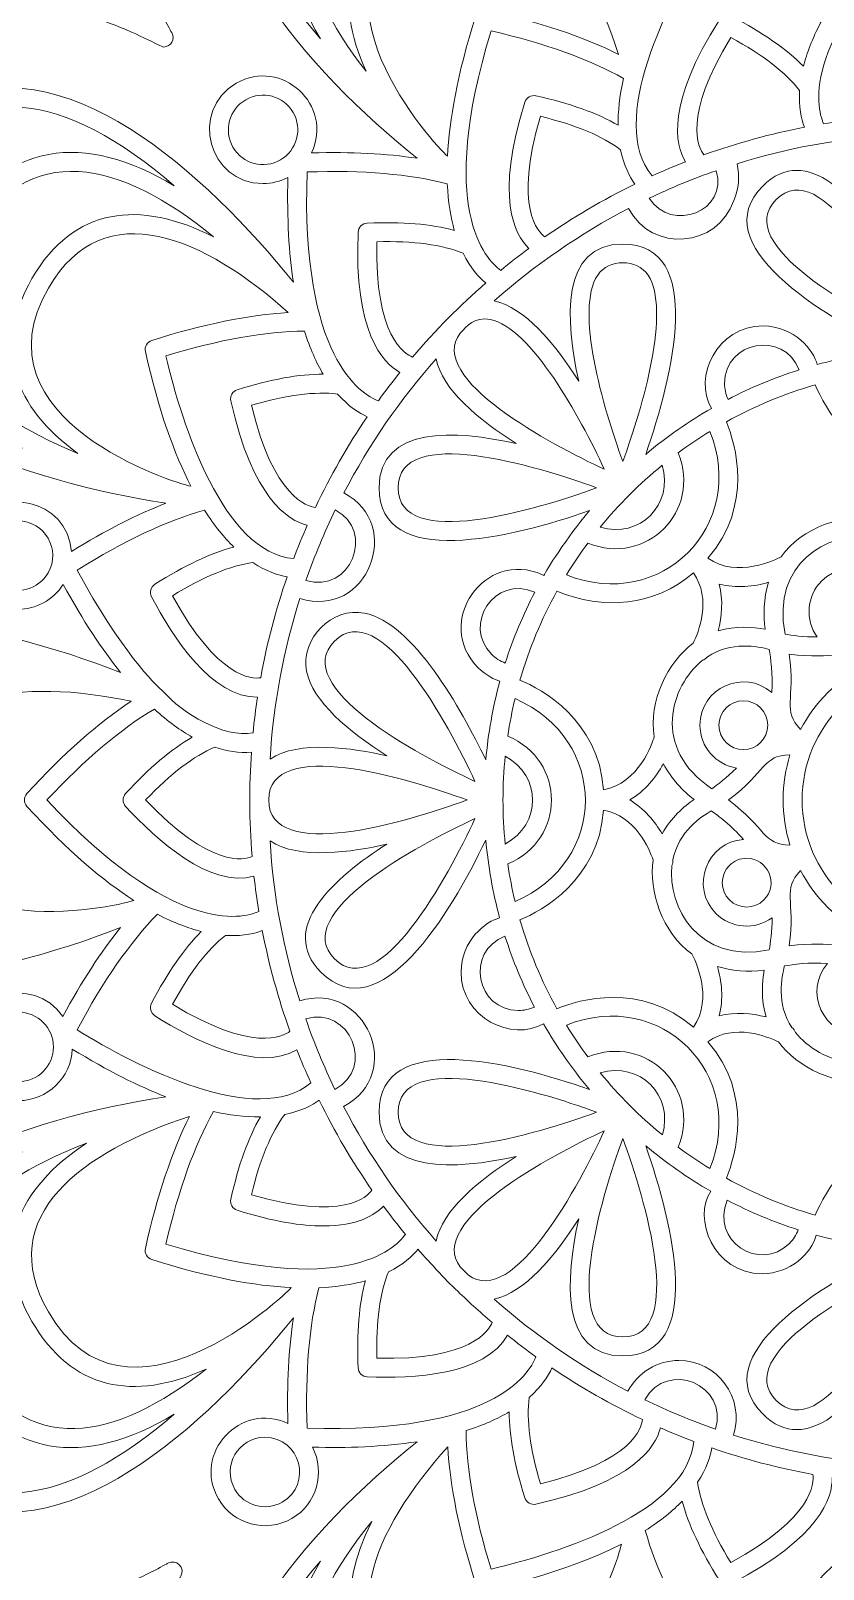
# Model space of a CAD drawing. Header units: inches. Extents: x -25 to 3711, y -26 to 945.
# Drawn here: x 298.4 to 465.3, y 270 to 594 of the extents above; entities that cross this region are included whole.
import ezdxf

# ---------------------------------------------------------------- set-up
doc = ezdxf.new("R2010")
doc.units = ezdxf.units.IN
doc.header["$MEASUREMENT"] = 0
doc.layers.add('_U+0421_U+043B_U+043E_U+0439 1', color=7, linetype='Continuous')

# ---------------------------------------------------------------- blocks, each defined once
blk = doc.blocks.new('block 2')
at = {"layer": '_U+0421_U+043B_U+043E_U+0439 1', "lineweight": 0}
for points, knots in [([(750.52, 771.98), (750.4, 772.1), (750.34, 772.18), (750.07, 772.33), (525.97, 944.79), (201.88, 855.08), (93.56, 598.99), (-24.91, 318.93), (179.57, 3), (488.84, 3), (892.5, 3), (1078.2, 519.12), (750.52, 771.98)], [0, 0, 0, 0, 1, 1, 1, 2, 2, 2, 3, 3, 3, 4, 4, 4, 4]), ([(358.47, 651.45), (361.68, 653.21), (377.04, 664.16), (391.99, 656.41), (402.71, 650.86), (409.93, 637.75), (414.73, 624.25), (404, 643.35), (388.62, 650.37), (369.23, 639.17), (351.36, 628.85), (347.24, 612.84), (359.41, 592.31), (340.8, 614.14), (334.6, 635.93), (358.47, 651.45)], [0, 0, 0, 0, 1, 1, 1, 2, 2, 2, 3, 3, 3, 4, 4, 4, 5, 5, 5, 5]), ([(369.01, 585.47), (353.85, 604.8), (349.95, 623.42), (371.23, 635.71), (393.28, 648.43), (407.57, 634.28), (416.55, 610.71), (406.99, 625.29), (394.18, 630.95), (379.03, 622.2), (364.47, 613.79), (362.18, 600.59), (369.01, 585.47)], [0, 0, 0, 0, 1, 1, 1, 2, 2, 2, 3, 3, 3, 4, 4, 4, 4]), ([(326.37, 590.59), (327.91, 590.59), (328.88, 592.28), (328.08, 593.61), (327.95, 593.83), (315.58, 614.78), (322.49, 625.55), (329.39, 631.49), (335.95, 636.53), (342.75, 641.28), (328.36, 616.32), (357.33, 585.22), (379.78, 567.15), (373.28, 568.14), (365.84, 568.52), (357.52, 568.3), (362.26, 578.32), (351.22, 588.46), (341.66, 582.94), (331.67, 577.17), (335.8, 561.83), (347.33, 561.83), (349.1, 561.83), (350.88, 562.27), (352.54, 563.14), (352.31, 554.37), (352.78, 547.09), (353.7, 541.06), (335.63, 563.52), (304.52, 592.48), (279.56, 578.1), (283.94, 584.35), (288.6, 590.41), (293.51, 596.24), (304.59, 603.36), (325.28, 590.59), (326.37, 590.59)], [0, 0, 0, 0, 1, 1, 1, 2, 2, 2, 3, 3, 3, 4, 4, 4, 5, 5, 5, 6, 6, 6, 7, 7, 7, 8, 8, 8, 9, 9, 9, 10, 10, 10, 11, 11, 11, 12, 12, 12, 12]), ([(381.03, 618.74), (401.29, 630.44), (414.91, 611.32), (422.19, 589.03), (414.8, 592.74), (405.47, 595.85), (394.39, 598.31), (393.38, 598.53), (392.36, 597.94), (392.05, 596.95), (388.22, 584.84), (386.53, 575.22), (386.15, 567.58), (383.57, 569.84), (353.26, 602.7), (381.03, 618.74)], [0, 0, 0, 0, 1, 1, 1, 2, 2, 2, 3, 3, 3, 4, 4, 4, 5, 5, 5, 5]), ([(472.83, 575.44), (470.32, 575.16), (467.83, 574.82), (465.36, 574.41), (463.74, 578.1), (460.41, 592.48), (488.84, 619.05), (497.42, 611.04), (503.84, 603.44), (507.98, 596.43), (505.35, 593.56), (503.45, 590.89), (502.08, 588.44), (499.58, 592.81), (495.61, 597.52), (490.19, 602.48), (489.43, 603.18), (488.26, 603.18), (487.49, 602.48), (472.03, 588.32), (471.67, 579.46), (472.83, 575.44)], [0, 0, 0, 0, 1, 1, 1, 2, 2, 2, 3, 3, 3, 4, 4, 4, 5, 5, 5, 6, 6, 6, 7, 7, 7, 7]), ([(440.43, 612.68), (450.78, 607.16), (458.96, 601.48), (464.77, 595.78), (462.97, 592.33), (461.83, 589.25), (461.14, 586.54), (457.6, 590.12), (452.53, 593.63), (446.02, 597.02), (445.1, 597.5), (443.97, 597.19), (443.41, 596.32), (432.15, 578.64), (434.09, 570), (436.25, 566.41), (433.9, 565.49), (431.57, 564.5), (429.28, 563.46), (419.72, 574.77), (432.59, 600.11), (440.43, 612.68)], [0, 0, 0, 0, 1, 1, 1, 2, 2, 2, 3, 3, 3, 4, 4, 4, 5, 5, 5, 6, 6, 6, 7, 7, 7, 7]), ([(422.09, 574.1), (417.74, 576.64), (411.94, 578.73), (404.77, 580.31), (403.76, 580.54), (402.74, 579.95), (402.43, 578.96), (396.1, 558.88), (400.28, 551.05), (403.3, 548.18), (401.28, 546.68), (399.29, 545.14), (397.36, 543.55), (394.18, 545.84), (383.9, 556.52), (395.32, 593.99), (406.75, 591.34), (416.11, 587.97), (423.21, 583.97), (422.36, 580.17), (422.05, 576.9), (422.09, 574.1)], [0, 0, 0, 0, 1, 1, 1, 2, 2, 2, 3, 3, 3, 4, 4, 4, 5, 5, 5, 6, 6, 6, 7, 7, 7, 7]), ([(440.14, 567.87), (439, 569.34), (435.56, 575.82), (445.81, 592.6), (452.57, 588.92), (457.43, 585.16), (460.32, 581.42), (460.11, 577.99), (460.68, 575.42), (461.32, 573.69), (454.37, 572.34), (447.24, 570.42), (440.14, 567.87)], [0, 0, 0, 0, 1, 1, 1, 2, 2, 2, 3, 3, 3, 4, 4, 4, 4]), ([(328.62, 561.38), (309.62, 572.68), (292.82, 570.93), (281.67, 551.61), (270.67, 532.55), (277.1, 517.06), (296.62, 506.1), (266.8, 516.69), (252.4, 533.48), (268.56, 560.97), (284.63, 586.11), (305.83, 580.83), (328.62, 561.38)], [0, 0, 0, 0, 1, 1, 1, 2, 2, 2, 3, 3, 3, 4, 4, 4, 4]), ([(350.97, 566.81), (347.48, 564.79), (343, 565.99), (340.98, 569.48), (338.96, 572.98), (340.16, 577.46), (343.65, 579.47), (347.15, 581.49), (351.63, 580.29), (353.64, 576.8), (355.66, 573.31), (354.46, 568.83), (350.97, 566.81)], [0, 0, 0, 0, 1, 1, 1, 2, 2, 2, 3, 3, 3, 4, 4, 4, 4]), ([(406.67, 550.59), (405.31, 551.54), (400.01, 556.67), (405.71, 575.99), (413.19, 574.18), (418.86, 571.81), (422.62, 568.94), (423.3, 565.57), (424.53, 563.23), (425.6, 561.72), (418.85, 558.41), (412.53, 554.66), (406.67, 550.59)], [0, 0, 0, 0, 1, 1, 1, 2, 2, 2, 3, 3, 3, 4, 4, 4, 4]), ([(298.64, 541.81), (290.24, 527.26), (294.85, 514.68), (308.33, 504.99), (285.53, 514.15), (272.85, 528.33), (285.13, 549.61), (297.85, 571.63), (317.3, 566.57), (336.89, 550.61), (321.39, 558.43), (307.43, 557.04), (298.64, 541.81)], [0, 0, 0, 0, 1, 1, 1, 2, 2, 2, 3, 3, 3, 4, 4, 4, 4]), ([(446.44, 558.28), (447.49, 560.69), (447.75, 563.41), (447.13, 566), (457.69, 569.3), (468.78, 571.36), (480.24, 572.06), (476.15, 565.97), (477.93, 554.62), (479.54, 547.45), (472.54, 558.51), (461.82, 570.57), (452.54, 561.3), (440.27, 549.03), (464.69, 534.18), (480.39, 526.62), (474.81, 526.12), (469.39, 525.16), (464, 523.7), (463.42, 526.56), (459.18, 531.84), (452.6, 531.84), (442.92, 531.84), (437.82, 521.09), (441.74, 514.48), (437.02, 511.77), (432.33, 508.53), (427.89, 504.8), (433.65, 521.26), (440.45, 549.09), (423.08, 549.09), (409.96, 549.09), (410.91, 532.98), (413.78, 520.21), (408.66, 528.3), (402.34, 535.81), (395.97, 537.1), (404.55, 544.69), (414.05, 551.25), (424.3, 556.58), (429.21, 547.2), (443.03, 548.26), (446.44, 558.28)], [0, 0, 0, 0, 1, 1, 1, 2, 2, 2, 3, 3, 3, 4, 4, 4, 5, 5, 5, 6, 6, 6, 7, 7, 7, 8, 8, 8, 9, 9, 9, 10, 10, 10, 11, 11, 11, 12, 12, 12, 13, 13, 13, 14, 14, 14, 14]), ([(484.94, 528.9), (472.76, 534.55), (445.89, 548.98), (455.37, 558.47), (464.86, 567.96), (479.31, 541.05), (484.94, 528.9)], [0, 0, 0, 0, 1, 1, 1, 2, 2, 2, 2]), ([(386.11, 561.78), (386.28, 557.9), (386.82, 554.67), (387.59, 551.97), (382.73, 553.3), (376.59, 553.82), (369.25, 553.5), (368.22, 553.45), (367.39, 552.62), (367.34, 551.59), (366.42, 530.54), (372.5, 524.06), (376.15, 522.07), (374.58, 520.11), (373.06, 518.11), (371.59, 516.07), (367.92, 517.48), (355.26, 525.17), (356.58, 564.27), (368.32, 564.67), (378.22, 563.82), (386.11, 561.78)], [0, 0, 0, 0, 1, 1, 1, 2, 2, 2, 3, 3, 3, 4, 4, 4, 5, 5, 5, 6, 6, 6, 7, 7, 7, 7]), ([(428.61, 558.73), (433.19, 560.92), (437.9, 562.86), (442.74, 564.54), (445.3, 556.03), (433.45, 551.37), (428.61, 558.73)], [0, 0, 0, 0, 1, 1, 1, 2, 2, 2, 2]), ([(323.89, 528.8), (322.9, 528.48), (322.31, 527.47), (322.54, 526.46), (325.28, 514.05), (328.63, 504.87), (332.11, 498.07), (328.73, 498.74), (286.07, 512.05), (302.1, 539.81), (313.86, 560.16), (335.31, 550.2), (352.63, 534.65), (344.36, 534.16), (334.73, 532.22), (323.89, 528.8)], [0, 0, 0, 0, 1, 1, 1, 2, 2, 2, 3, 3, 3, 4, 4, 4, 5, 5, 5, 5]), ([(378.8, 525.29), (377.19, 525.91), (370.78, 529.63), (371.27, 549.57), (378.97, 549.76), (385.06, 548.94), (389.43, 547.14), (390.98, 544.02), (392.78, 542.07), (394.22, 540.9), (388.84, 536.22), (383.62, 530.96), (378.8, 525.29)], [0, 0, 0, 0, 1, 1, 1, 2, 2, 2, 3, 3, 3, 4, 4, 4, 4]), ([(423.08, 503.28), (418.85, 514.8), (412.92, 535.28), (417.78, 542.56), (420.07, 545.99), (426.09, 546.01), (428.39, 542.56), (433.24, 535.29), (427.31, 514.81), (423.08, 503.28)], [0, 0, 0, 0, 1, 1, 1, 2, 2, 2, 3, 3, 3, 3]), ([(267.82, 487.83), (269.92, 487.84), (270.6, 490.59), (268.81, 491.58), (268.59, 491.71), (246.89, 503.93), (248.04, 516.89), (250.74, 524.55), (253.83, 532.18), (257.68, 540.36), (257.55, 511.41), (298.34, 498.93), (326.81, 494.51), (320.69, 492.12), (314.05, 488.73), (306.97, 484.37), (306.06, 495.42), (291.42, 498.68), (285.91, 489.12), (281.56, 481.59), (287.03, 472.16), (295.68, 472.16), (299.45, 472.16), (303.1, 474.05), (305.23, 477.42), (309.42, 469.7), (313.46, 463.64), (317.28, 458.88), (290.38, 469.3), (248.77, 478.88), (234.44, 453.69), (235.14, 462.02), (236.11, 469.11), (237.33, 476.11), (242.79, 487.98), (267.56, 487.84), (267.82, 487.83)], [0, 0, 0, 0, 1, 1, 1, 2, 2, 2, 3, 3, 3, 4, 4, 4, 5, 5, 5, 6, 6, 6, 7, 7, 7, 8, 8, 8, 9, 9, 9, 10, 10, 10, 11, 11, 11, 12, 12, 12, 12]), ([(419.18, 501.66), (408.23, 506.74), (381.48, 520.86), (388.83, 530.33), (390.27, 531.8), (391.9, 533.84), (395.15, 533.19), (403.73, 531.48), (414.02, 512.8), (419.18, 501.66)], [0, 0, 0, 0, 1, 1, 1, 2, 2, 2, 3, 3, 3, 3]), ([(359.99, 521.68), (354.95, 521.7), (348.89, 520.62), (341.88, 518.41), (340.89, 518.1), (340.31, 517.08), (340.53, 516.07), (345.07, 495.58), (352.57, 490.85), (356.62, 489.85), (355.61, 487.54), (354.66, 485.2), (353.76, 482.84), (338.96, 484.1), (330.22, 511), (326.85, 525.53), (338.09, 528.95), (347.88, 530.7), (356.02, 530.77), (357.19, 527.06), (358.55, 524.08), (359.99, 521.68)], [0, 0, 0, 0, 1, 1, 1, 2, 2, 2, 3, 3, 3, 4, 4, 4, 5, 5, 5, 6, 6, 6, 7, 7, 7, 7]), ([(444.5, 519.74), (444.5, 528.66), (456.95, 531.02), (460.18, 522.58), (454.99, 520.93), (450, 518.85), (445.23, 516.38), (444.75, 517.44), (444.5, 518.57), (444.5, 519.74)], [0, 0, 0, 0, 1, 1, 1, 2, 2, 2, 3, 3, 3, 3]), ([(364.34, 496.69), (369.65, 506.88), (376.18, 516.34), (383.74, 524.88), (385.03, 518.51), (392.55, 512.18), (400.64, 507.06), (387.86, 509.93), (371.75, 510.88), (371.75, 497.76), (371.75, 480.39), (399.53, 487.18), (416.03, 492.95), (411.21, 487.2), (406.81, 480.19), (406.45, 479.27), (406.36, 479.33), (406.27, 479.39), (406.16, 479.43), (394, 484.95), (383.13, 469.35), (392.62, 459.86), (394.22, 458.27), (396.16, 457.29), (397.19, 457.01), (395.67, 451.45), (394.71, 445.94), (394.22, 440.46), (389.02, 451.25), (378.91, 469.32), (368.7, 471.35), (361.86, 472.72), (355.13, 465.98), (356.49, 459.14), (357.76, 452.76), (365.29, 446.43), (373.4, 441.3), (366.23, 442.91), (354.87, 444.7), (348.78, 440.6), (349.49, 452.33), (351.65, 463.68), (355.08, 474.46), (369.22, 470), (377.14, 489.92), (364.34, 496.69)], [0, 0, 0, 0, 1, 1, 1, 2, 2, 2, 3, 3, 3, 4, 4, 4, 5, 5, 5, 6, 6, 6, 7, 7, 7, 8, 8, 8, 9, 9, 9, 10, 10, 10, 11, 11, 11, 12, 12, 12, 13, 13, 13, 14, 14, 14, 15, 15, 15, 15]), ([(444.89, 511.66), (450.76, 514.91), (457.02, 517.53), (463.59, 519.43), (465.55, 514.76), (471.95, 502.91), (486.68, 501.84), (485.53, 495.1), (478.5, 492.16), (476.18, 491.36), (469.69, 492.35), (460.82, 489.44), (456.39, 483.22), (455.33, 482.65), (447.19, 478.55), (440.99, 482.92), (450.63, 494.07), (446.8, 506.95), (444.89, 511.66)], [0, 0, 0, 0, 1, 1, 1, 2, 2, 2, 3, 3, 3, 4, 4, 4, 5, 5, 5, 6, 6, 6, 6]), ([(358.34, 493.62), (356.61, 493.79), (349.54, 495.72), (344.85, 515.13), (352.24, 517.31), (358.33, 518.09), (363.02, 517.49), (365.31, 514.89), (367.55, 513.47), (369.24, 512.7), (365.14, 506.65), (361.5, 500.27), (358.34, 493.62)], [0, 0, 0, 0, 1, 1, 1, 2, 2, 2, 3, 3, 3, 4, 4, 4, 4]), ([(417.56, 497.76), (404.96, 493.14), (375.75, 484.34), (375.75, 497.76), (375.75, 511.18), (404.99, 502.37), (417.56, 497.76)], [0, 0, 0, 0, 1, 1, 1, 2, 2, 2, 2]), ([(434.74, 505.12), (436.89, 506.72), (439.12, 508.23), (441.42, 509.64), (449.37, 489.74), (431.12, 471.47), (411.21, 479.42), (412.61, 481.72), (414.12, 483.95), (415.72, 486.1), (428.02, 481.14), (439.71, 492.8), (434.74, 505.12)], [0, 0, 0, 0, 1, 1, 1, 2, 2, 2, 3, 3, 3, 4, 4, 4, 4]), ([(418.32, 489.45), (422.23, 494.23), (426.61, 498.61), (431.39, 502.51), (433.81, 494.17), (426.68, 486.99), (418.32, 489.45)], [0, 0, 0, 0, 1, 1, 1, 2, 2, 2, 2]), ([(324.52, 477.43), (323.65, 476.87), (323.35, 475.74), (323.82, 474.82), (328.24, 466.34), (336.56, 453.49), (346.13, 453.66), (345.76, 451.18), (345.45, 448.67), (345.2, 446.14), (338.96, 445.03), (330.36, 450.23), (326.19, 454.94), (326.14, 455), (325.96, 455.16), (325.91, 455.2), (324.91, 455.96), (317.17, 463.52), (308.16, 480.41), (318.13, 486.63), (327.13, 490.85), (334.98, 493.03), (337.07, 489.75), (339.16, 487.22), (341.16, 485.27), (336.29, 483.99), (330.72, 481.37), (324.52, 477.43)], [0, 0, 0, 0, 1, 1, 1, 2, 2, 2, 3, 3, 3, 4, 4, 4, 5, 5, 5, 6, 6, 6, 7, 7, 7, 8, 8, 8, 9, 9, 9, 9]), ([(362.53, 493.11), (371.01, 488.55), (365.76, 475.38), (356.35, 478.25), (358.13, 483.35), (360.2, 488.31), (362.53, 493.11)], [0, 0, 0, 0, 1, 1, 1, 2, 2, 2, 2]), ([(302.03, 479.81), (300.02, 476.32), (295.54, 475.12), (292.05, 477.14), (285.6, 480.86), (288.25, 490.78), (295.71, 490.78), (301.31, 490.78), (304.84, 484.68), (302.03, 479.81)], [0, 0, 0, 0, 1, 1, 1, 2, 2, 2, 3, 3, 3, 3]), ([(486.54, 479.13), (485.58, 477.73), (483.48, 474.92), (480.54, 472.35), (479.98, 480.13), (470.49, 483.68), (464.97, 478.15), (461.75, 474.93), (461.45, 469.9), (464.03, 466.33), (461.13, 466.33), (458.64, 466.68), (457.26, 466.94), (454.29, 481.94), (466.34, 488.4), (475.03, 487.43), (475.41, 487.23), (475.85, 487.16), (476.29, 487.23), (482.18, 486.01), (485.41, 481.19), (486.54, 479.13)], [0, 0, 0, 0, 1, 1, 1, 2, 2, 2, 3, 3, 3, 4, 4, 4, 5, 5, 5, 6, 6, 6, 7, 7, 7, 7]), ([(346.81, 457.74), (345.03, 457.46), (337.73, 457.6), (328.24, 475.03), (334.81, 479.05), (340.49, 481.38), (345.18, 482.01), (348.04, 480.11), (350.55, 479.32), (352.37, 479.01), (350, 472.14), (348.13, 465.03), (346.81, 457.74)], [0, 0, 0, 0, 1, 1, 1, 2, 2, 2, 3, 3, 3, 4, 4, 4, 4]), ([(437.91, 465.02), (432.62, 461.13), (428.42, 452.81), (429.68, 445.27), (429.33, 444.12), (426.48, 435.46), (419.01, 434.17), (417.93, 448.89), (406.08, 455.29), (401.41, 457.25), (403.31, 463.82), (405.93, 470.09), (409.19, 475.96), (418.94, 471.98), (429.66, 472.7), (437.93, 479.85), (441.88, 474.27), (438.99, 467.23), (437.91, 465.02)], [0, 0, 0, 0, 1, 1, 1, 2, 2, 2, 3, 3, 3, 4, 4, 4, 5, 5, 5, 6, 6, 6, 6]), ([(398.32, 460.84), (397.24, 461.25), (396.27, 461.87), (395.45, 462.69), (389.25, 468.89), (396.01, 479.4), (404.55, 475.78), (402.07, 471.02), (399.98, 466.03), (398.32, 460.84)], [0, 0, 0, 0, 1, 1, 1, 2, 2, 2, 3, 3, 3, 3]), ([(443.37, 477.47), (446.97, 476.53), (450.7, 476.95), (453.77, 477.85), (452.72, 474.4), (452.64, 470.88), (453.02, 467.97), (450.51, 468.44), (446.88, 468.7), (443.14, 467.6), (443.93, 470.57), (444.26, 474.07), (443.37, 477.47)], [0, 0, 0, 0, 1, 1, 1, 2, 2, 2, 3, 3, 3, 4, 4, 4, 4]), ([(362.37, 465.47), (371.86, 474.96), (386.31, 448.05), (391.94, 435.9), (379.76, 441.55), (352.89, 455.98), (362.37, 465.47)], [0, 0, 0, 0, 1, 1, 1, 2, 2, 2, 2]), ([(453.89, 463.7), (454.2, 462.03), (454.7, 458.54), (454.44, 454.66), (448.54, 459.76), (439.33, 455.56), (439.33, 447.75), (439.33, 443.2), (442.67, 439.43), (447.02, 438.73), (444.98, 436.67), (442.96, 435.17), (441.81, 434.37), (429.07, 442.9), (433.08, 456), (439.88, 461.43), (440.28, 461.56), (440.64, 461.81), (440.9, 462.17), (445.93, 465.48), (451.63, 464.35), (453.89, 463.7)], [0, 0, 0, 0, 1, 1, 1, 2, 2, 2, 3, 3, 3, 4, 4, 4, 5, 5, 5, 6, 6, 6, 7, 7, 7, 7]), ([(473.96, 460.32), (468.24, 457.3), (463.54, 452.6), (460.53, 446.88), (456.51, 450.92), (459.49, 452.96), (458.1, 462.74), (467.93, 461.35), (469.93, 464.34), (473.96, 460.32)], [0, 0, 0, 0, 1, 1, 1, 2, 2, 2, 3, 3, 3, 3]), ([(273.22, 432), (273.22, 455.4), (296.59, 457.63), (319.52, 452.8), (312.62, 448.24), (305.26, 441.73), (297.59, 433.35), (296.89, 432.59), (296.89, 431.41), (297.59, 430.65), (306.17, 421.28), (313.66, 415), (320.08, 410.85), (315.58, 409.32), (273.22, 400.43), (273.22, 432)], [0, 0, 0, 0, 1, 1, 1, 2, 2, 2, 3, 3, 3, 4, 4, 4, 5, 5, 5, 5]), ([(488.84, 404), (473.4, 404), (460.84, 416.56), (460.84, 432), (460.84, 447.44), (473.4, 460), (488.84, 460), (504.28, 460), (516.84, 447.44), (516.84, 432), (516.84, 416.56), (504.28, 404), (488.84, 404)], [0, 0, 0, 0, 1, 1, 1, 2, 2, 2, 3, 3, 3, 4, 4, 4, 4]), ([(318.37, 433.35), (317.67, 432.59), (317.67, 431.41), (318.37, 430.65), (324.81, 423.61), (336.18, 413.34), (345.4, 415.99), (345.68, 413.48), (346.02, 410.99), (346.43, 408.52), (342.75, 406.9), (328.36, 403.57), (301.79, 432), (309.8, 440.58), (317.4, 447), (324.42, 451.15), (327.28, 448.52), (329.96, 446.6), (332.4, 445.24), (328.03, 442.74), (323.32, 438.76), (318.37, 433.35)], [0, 0, 0, 0, 1, 1, 1, 2, 2, 2, 3, 3, 3, 4, 4, 4, 5, 5, 5, 6, 6, 6, 7, 7, 7, 7]), ([(400.38, 410.62), (399.76, 413.22), (399.24, 415.86), (398.84, 418.54), (411.11, 423.7), (411.11, 440.29), (398.84, 445.46), (399.24, 448.13), (399.76, 450.77), (400.38, 453.36), (420.26, 444.66), (419.98, 419.01), (400.38, 410.62)], [0, 0, 0, 0, 1, 1, 1, 2, 2, 2, 3, 3, 3, 4, 4, 4, 4]), ([(448.47, 442.61), (445.63, 442.61), (443.33, 444.92), (443.33, 447.75), (443.33, 450.58), (445.63, 452.89), (448.47, 452.89), (451.3, 452.89), (453.61, 450.58), (453.61, 447.75), (453.61, 444.92), (451.3, 442.61), (448.47, 442.61)], [0, 0, 0, 0, 1, 1, 1, 2, 2, 2, 3, 3, 3, 4, 4, 4, 4]), ([(390.32, 432), (377.72, 427.38), (348.51, 418.58), (348.51, 432), (348.51, 445.42), (377.75, 436.61), (390.32, 432)], [0, 0, 0, 0, 1, 1, 1, 2, 2, 2, 2]), ([(345, 420.11), (343.38, 419.38), (336.29, 417.58), (322.58, 432), (327.89, 437.58), (332.77, 441.3), (337.14, 443.12), (339.64, 442.29), (342.27, 441.85), (344.87, 442.09), (344.37, 434.92), (344.37, 427.84), (345, 420.11)], [0, 0, 0, 0, 1, 1, 1, 2, 2, 2, 3, 3, 3, 4, 4, 4, 4]), ([(398.31, 441.26), (406, 437.07), (406, 426.89), (398.31, 422.73), (397.69, 428.88), (397.68, 435.11), (398.31, 441.26)], [0, 0, 0, 0, 1, 1, 1, 2, 2, 2, 2]), ([(458.28, 441.5), (456.41, 435.49), (456.31, 428.82), (458.28, 422.5), (452.61, 422.53), (453.24, 426.08), (445.36, 432), (453.32, 437.98), (452.58, 441.48), (458.28, 441.5)], [0, 0, 0, 0, 1, 1, 1, 2, 2, 2, 3, 3, 3, 3]), ([(431.35, 424.86), (429.82, 427.51), (427.57, 430.23), (424.53, 432), (427.75, 433.88), (430.09, 436.82), (431.62, 439.62), (433.32, 436.45), (435.75, 433.9), (438.07, 432.1), (435.97, 430.66), (433.22, 428.28), (431.35, 424.86)], [0, 0, 0, 0, 1, 1, 1, 2, 2, 2, 3, 3, 3, 4, 4, 4, 4]), ([(391.94, 428.1), (386.3, 415.92), (371.86, 389.04), (362.37, 398.53), (352.88, 408.02), (379.79, 422.47), (391.94, 428.1)], [0, 0, 0, 0, 1, 1, 1, 2, 2, 2, 2]), ([(401.41, 406.75), (406.08, 408.71), (417.93, 415.11), (419.01, 429.83), (425.74, 428.69), (428.68, 421.66), (429.48, 419.33), (428.5, 412.93), (431.32, 404.06), (437.61, 399.57), (438.14, 398.59), (442.32, 390.39), (437.93, 384.15), (426.78, 393.79), (413.89, 389.96), (409.19, 388.04), (405.93, 393.91), (403.31, 400.18), (401.41, 406.75)], [0, 0, 0, 0, 1, 1, 1, 2, 2, 2, 3, 3, 3, 4, 4, 4, 5, 5, 5, 6, 6, 6, 6]), ([(433.41, 418.18), (433.61, 418.56), (433.68, 419.01), (433.61, 419.45), (434.84, 425.34), (439.65, 428.57), (441.71, 429.7), (443.11, 428.74), (445.92, 426.64), (448.49, 423.7), (440.72, 423.14), (437.17, 413.65), (442.69, 408.12), (445.87, 404.95), (450.87, 404.56), (454.51, 407.19), (454.52, 404.29), (454.16, 401.8), (453.91, 400.42), (438.81, 397.43), (432.46, 409.63), (433.41, 418.18)], [0, 0, 0, 0, 1, 1, 1, 2, 2, 2, 3, 3, 3, 4, 4, 4, 5, 5, 5, 6, 6, 6, 7, 7, 7, 7]), ([(364.26, 367.46), (377.41, 374.34), (368.86, 394), (355.03, 389.69), (351.63, 400.43), (349.49, 411.72), (348.78, 423.4), (354.87, 419.31), (366.19, 421.08), (373.39, 422.7), (362.33, 415.69), (350.27, 404.97), (359.54, 395.7), (371.8, 383.45), (386.64, 407.8), (394.22, 423.54), (394.72, 417.99), (395.69, 412.52), (397.14, 407.16), (394.3, 406.57), (389.01, 402.35), (389.01, 395.76), (389.01, 386.01), (399.82, 381.02), (406.37, 384.89), (409.07, 380.19), (412.29, 375.51), (416.04, 371.05), (399.58, 376.81), (371.75, 383.61), (371.75, 366.24), (371.75, 353.1), (387.9, 354.08), (400.63, 356.94), (392.54, 351.82), (385.03, 345.49), (383.74, 339.12), (376.15, 347.7), (369.59, 357.21), (364.26, 367.46)], [0, 0, 0, 0, 1, 1, 1, 2, 2, 2, 3, 3, 3, 4, 4, 4, 5, 5, 5, 6, 6, 6, 7, 7, 7, 8, 8, 8, 9, 9, 9, 10, 10, 10, 11, 11, 11, 12, 12, 12, 13, 13, 13, 13]), ([(449.16, 419.73), (453.7, 419.73), (456.03, 414.19), (452.79, 410.95), (450.79, 408.95), (447.53, 408.95), (445.52, 410.95), (443.52, 412.96), (443.52, 416.22), (445.52, 418.22), (446.49, 419.19), (447.78, 419.73), (449.16, 419.73)], [0, 0, 0, 0, 1, 1, 1, 2, 2, 2, 3, 3, 3, 4, 4, 4, 4]), ([(460.53, 417.12), (463.54, 411.4), (468.24, 406.7), (473.96, 403.68), (469.93, 399.67), (467.88, 402.65), (458.1, 401.26), (459.5, 411.12), (456.49, 413.07), (460.53, 417.12)], [0, 0, 0, 0, 1, 1, 1, 2, 2, 2, 3, 3, 3, 3]), ([(269.51, 369.84), (271.35, 370.87), (270.53, 373.66), (268.5, 373.58), (268.26, 373.58), (243.28, 373.33), (237.83, 385.16), (236.36, 393.04), (235.21, 401.15), (234.44, 410.31), (248.75, 385.16), (290.24, 394.65), (317.27, 405.12), (313.16, 399.99), (309.11, 393.74), (305.15, 386.42), (298.84, 395.53), (284.53, 391.04), (284.53, 380), (284.53, 373.76), (289.61, 368.69), (295.84, 368.69), (301.92, 368.69), (306.88, 373.51), (307.13, 379.53), (314.6, 374.95), (321.14, 371.71), (326.82, 369.49), (298.15, 365.04), (257.55, 352.52), (257.68, 323.64), (254.52, 330.35), (251.68, 337.05), (248.97, 344.45), (247.77, 357.46), (269.29, 369.72), (269.51, 369.84)], [0, 0, 0, 0, 1, 1, 1, 2, 2, 2, 3, 3, 3, 4, 4, 4, 5, 5, 5, 6, 6, 6, 7, 7, 7, 8, 8, 8, 9, 9, 9, 10, 10, 10, 11, 11, 11, 12, 12, 12, 12]), ([(325.06, 407.93), (328.51, 406.13), (331.59, 404.99), (334.31, 404.3), (330.73, 400.75), (327.21, 395.69), (323.82, 389.18), (323.35, 388.26), (323.65, 387.13), (324.52, 386.57), (332.56, 381.45), (346.23, 374.47), (354.43, 379.41), (355.35, 377.06), (356.34, 374.73), (357.38, 372.44), (346.08, 362.88), (320.73, 375.75), (308.16, 383.59), (313.68, 393.94), (319.36, 402.12), (325.06, 407.93)], [0, 0, 0, 0, 1, 1, 1, 2, 2, 2, 3, 3, 3, 4, 4, 4, 5, 5, 5, 6, 6, 6, 7, 7, 7, 7]), ([(339.43, 403.48), (342.05, 403.32), (344.71, 403.57), (347.15, 404.48), (348.56, 397.21), (350.52, 390.14), (352.97, 383.3), (351.51, 382.16), (345.02, 378.72), (328.24, 388.97), (331.92, 395.73), (335.68, 400.59), (339.43, 403.48)], [0, 0, 0, 0, 1, 1, 1, 2, 2, 2, 3, 3, 3, 4, 4, 4, 4]), ([(398.26, 403.34), (399.91, 398.15), (401.99, 393.16), (404.46, 388.39), (403.4, 387.91), (402.27, 387.66), (401.1, 387.66), (392.16, 387.66), (389.85, 400.12), (398.26, 403.34)], [0, 0, 0, 0, 1, 1, 1, 2, 2, 2, 3, 3, 3, 3]), ([(442.99, 396.93), (445.96, 396.03), (449.31, 395.72), (452.87, 396.18), (452.41, 393.68), (452.14, 390.04), (453.24, 386.3), (450.28, 387.09), (446.77, 387.42), (443.37, 386.53), (444.32, 390.13), (443.89, 393.86), (442.99, 396.93)], [0, 0, 0, 0, 1, 1, 1, 2, 2, 2, 3, 3, 3, 4, 4, 4, 4]), ([(466.18, 397.59), (461.08, 391.7), (465.28, 382.48), (473.09, 382.48), (477.64, 382.48), (481.41, 385.83), (482.11, 390.18), (484.17, 388.13), (485.67, 386.12), (486.47, 384.97), (477.59, 371.7), (464.39, 376.81), (459.42, 383.03), (459.29, 383.44), (459.03, 383.81), (458.66, 384.07), (455.36, 389.1), (456.49, 394.79), (457.14, 397.04), (458.82, 397.35), (462.3, 397.86), (466.18, 397.59)], [0, 0, 0, 0, 1, 1, 1, 2, 2, 2, 3, 3, 3, 4, 4, 4, 5, 5, 5, 6, 6, 6, 7, 7, 7, 7]), ([(415.72, 377.89), (414.12, 380.05), (412.61, 382.28), (411.21, 384.58), (431.11, 392.52), (449.37, 374.28), (441.42, 354.36), (439.12, 355.77), (436.89, 357.28), (434.74, 358.88), (439.71, 371.2), (428.03, 382.86), (415.72, 377.89)], [0, 0, 0, 0, 1, 1, 1, 2, 2, 2, 3, 3, 3, 4, 4, 4, 4]), ([(303.16, 380), (303.16, 375.97), (299.88, 372.69), (295.84, 372.69), (291.81, 372.69), (288.53, 375.97), (288.53, 380), (288.53, 384.03), (291.81, 387.31), (295.84, 387.31), (299.88, 387.31), (303.16, 384.03), (303.16, 380)], [0, 0, 0, 0, 1, 1, 1, 2, 2, 2, 3, 3, 3, 4, 4, 4, 4]), ([(356.3, 385.89), (365.56, 388.69), (371.08, 375.63), (362.46, 371.03), (360.13, 375.84), (358.08, 380.8), (356.3, 385.89)], [0, 0, 0, 0, 1, 1, 1, 2, 2, 2, 2]), ([(444.89, 352.35), (446.8, 357.05), (450.63, 369.94), (440.99, 381.09), (446.57, 385.04), (453.62, 382.15), (455.83, 381.07), (459.72, 375.77), (468.05, 371.59), (475.56, 372.84), (476.64, 372.52), (485.37, 369.67), (486.68, 362.16), (471.95, 361.09), (465.55, 349.24), (463.59, 344.57), (457.02, 346.47), (450.76, 349.09), (444.89, 352.35)], [0, 0, 0, 0, 1, 1, 1, 2, 2, 2, 3, 3, 3, 4, 4, 4, 5, 5, 5, 6, 6, 6, 6]), ([(417.56, 366.24), (404.96, 361.62), (375.75, 352.82), (375.75, 366.24), (375.75, 379.65), (404.98, 370.85), (417.56, 366.24)], [0, 0, 0, 0, 1, 1, 1, 2, 2, 2, 2]), ([(418.33, 374.55), (426.67, 376.96), (433.86, 369.84), (431.4, 361.48), (426.61, 365.38), (422.23, 369.76), (418.33, 374.55)], [0, 0, 0, 0, 1, 1, 1, 2, 2, 2, 2]), ([(326.85, 338.47), (329.5, 349.91), (332.87, 359.27), (336.88, 366.37), (340.13, 365.64), (343.38, 365.21), (346.75, 365.26), (344.2, 360.9), (342.12, 355.1), (340.53, 347.93), (340.31, 346.92), (340.89, 345.9), (341.88, 345.59), (349.56, 343.17), (355.45, 342.28), (359.95, 342.28), (367.24, 342.28), (370.89, 344.6), (372.66, 346.46), (374.16, 344.44), (375.7, 342.45), (377.29, 340.51), (375.01, 337.34), (364.33, 327.06), (326.85, 338.47)], [0, 0, 0, 0, 1, 1, 1, 2, 2, 2, 3, 3, 3, 4, 4, 4, 5, 5, 5, 6, 6, 6, 7, 7, 7, 8, 8, 8, 8]), ([(359.12, 368.76), (362.36, 362.15), (366.09, 355.82), (370.25, 349.83), (369.3, 348.47), (364.17, 343.17), (344.85, 348.87), (346.66, 356.35), (349.03, 362.02), (351.9, 365.78), (355.28, 366.47), (357.62, 367.69), (359.12, 368.76)], [0, 0, 0, 0, 1, 1, 1, 2, 2, 2, 3, 3, 3, 4, 4, 4, 4]), ([(302.1, 324.19), (290.4, 344.46), (309.53, 358.07), (331.81, 365.35), (328.11, 357.95), (324.99, 348.63), (322.54, 337.54), (322.31, 336.53), (322.9, 335.52), (323.89, 335.2), (336, 331.38), (345.63, 329.68), (353.26, 329.3), (351.77, 327.6), (318.35, 296.05), (302.1, 324.19)], [0, 0, 0, 0, 1, 1, 1, 2, 2, 2, 3, 3, 3, 4, 4, 4, 5, 5, 5, 5]), ([(335.34, 312.16), (316.11, 297.07), (297.46, 293.05), (285.13, 314.39), (272.41, 336.43), (286.56, 350.73), (310.13, 359.71), (295.59, 350.17), (289.87, 337.37), (298.64, 322.19), (306.94, 307.82), (320.02, 305.24), (335.34, 312.16)], [0, 0, 0, 0, 1, 1, 1, 2, 2, 2, 3, 3, 3, 4, 4, 4, 4]), ([(390.51, 331.98), (389.94, 332.54), (389.38, 333.1), (388.83, 333.67), (381.48, 343.14), (408.26, 357.28), (419.18, 362.34), (414.17, 351.52), (400, 324.62), (390.51, 331.98)], [0, 0, 0, 0, 1, 1, 1, 2, 2, 2, 3, 3, 3, 3]), ([(423.08, 318.91), (409.66, 318.91), (418.47, 348.15), (423.08, 360.72), (427.71, 348.12), (436.5, 318.91), (423.08, 318.91)], [0, 0, 0, 0, 1, 1, 1, 2, 2, 2, 2]), ([(264.43, 335.15), (269.98, 345.86), (283.09, 353.09), (296.59, 357.89), (277.45, 347.13), (270.5, 331.73), (281.67, 312.39), (292.87, 292.99), (309.68, 291.37), (328.61, 302.62), (306.82, 284.02), (284.99, 277.68), (269.41, 301.59), (266.69, 306.58), (256.98, 320.78), (264.43, 335.15)], [0, 0, 0, 0, 1, 1, 1, 2, 2, 2, 3, 3, 3, 4, 4, 4, 5, 5, 5, 5]), ([(446.38, 298.24), (448.86, 306.09), (442.94, 313.96), (434.85, 313.96), (430.35, 313.96), (426.23, 311.41), (424.15, 307.49), (413.96, 312.81), (404.51, 319.34), (395.97, 326.9), (402.34, 328.18), (408.66, 335.7), (413.78, 343.79), (410.91, 331.01), (409.97, 314.91), (423.08, 314.91), (440.45, 314.91), (433.66, 342.72), (427.89, 359.19), (432.26, 355.53), (436.63, 352.5), (441.58, 349.61), (437.83, 344.06), (442.03, 332.24), (452.43, 332.24), (458.36, 332.24), (462.81, 336.56), (463.83, 340.35), (469.25, 338.87), (474.79, 337.88), (480.39, 337.38), (464.71, 329.82), (440.27, 314.97), (452.55, 302.7), (461.82, 293.42), (472.55, 305.49), (479.55, 316.55), (477.93, 309.38), (476.15, 298.03), (480.24, 291.94), (468.51, 292.65), (457.17, 294.81), (446.38, 298.24)], [0, 0, 0, 0, 1, 1, 1, 2, 2, 2, 3, 3, 3, 4, 4, 4, 5, 5, 5, 6, 6, 6, 7, 7, 7, 8, 8, 8, 9, 9, 9, 10, 10, 10, 11, 11, 11, 12, 12, 12, 13, 13, 13, 14, 14, 14, 14]), ([(460, 341.48), (459.6, 340.4), (458.98, 339.43), (458.15, 338.6), (451.93, 332.39), (441.42, 339.22), (445.07, 347.71), (449.82, 345.22), (454.82, 343.14), (460, 341.48)], [0, 0, 0, 0, 1, 1, 1, 2, 2, 2, 3, 3, 3, 3]), ([(379.95, 337.38), (381.12, 336.03), (386.38, 330.18), (387.85, 329), (390.33, 326.56), (392.9, 324.21), (395.56, 321.96), (394.94, 320.35), (391.21, 313.93), (371.27, 314.43), (371.08, 322.13), (371.91, 328.22), (373.71, 332.6), (376.82, 334.14), (378.77, 335.95), (379.95, 337.38)], [0, 0, 0, 0, 1, 1, 1, 2, 2, 2, 3, 3, 3, 4, 4, 4, 5, 5, 5, 5]), ([(484.94, 335.1), (479.3, 322.92), (464.86, 296.04), (455.37, 305.53), (445.88, 315.02), (472.79, 329.47), (484.94, 335.1)], [0, 0, 0, 0, 1, 1, 1, 2, 2, 2, 2]), ([(359.06, 329.27), (362.94, 329.44), (366.18, 329.98), (368.87, 330.75), (367.54, 325.88), (367.02, 319.75), (367.34, 312.41), (367.39, 311.37), (368.22, 310.54), (369.25, 310.5), (378.83, 310.08), (394.19, 310.87), (398.77, 319.31), (400.73, 317.74), (402.73, 316.22), (404.77, 314.75), (403.37, 311.07), (395.67, 298.41), (356.58, 299.73), (356.18, 311.48), (357.02, 321.38), (359.06, 329.27)], [0, 0, 0, 0, 1, 1, 1, 2, 2, 2, 3, 3, 3, 4, 4, 4, 5, 5, 5, 6, 6, 6, 7, 7, 7, 7]), ([(342.75, 222.72), (336.49, 227.1), (330.44, 231.75), (324.61, 236.66), (317.67, 247.46), (329.85, 268.29), (329.98, 268.5), (331.03, 270.28), (329.01, 272.3), (327.23, 271.24), (327.01, 271.11), (306.06, 258.73), (295.3, 265.65), (289.46, 272.43), (284.4, 278.99), (279.56, 285.9), (304.52, 271.52), (335.64, 300.5), (353.69, 322.93), (352.7, 316.44), (352.32, 308.99), (352.55, 300.68), (342.53, 305.41), (332.38, 294.38), (337.91, 284.81), (341.02, 279.41), (347.96, 277.55), (353.36, 280.67), (358.62, 283.71), (360.5, 290.37), (357.71, 295.7), (364.97, 295.51), (372.51, 295.74), (379.78, 296.85), (357.32, 278.79), (328.36, 247.68), (342.75, 222.72)], [0, 0, 0, 0, 1, 1, 1, 2, 2, 2, 3, 3, 3, 4, 4, 4, 5, 5, 5, 6, 6, 6, 7, 7, 7, 8, 8, 8, 9, 9, 9, 10, 10, 10, 11, 11, 11, 12, 12, 12, 12]), ([(427.22, 301.5), (427.05, 299.76), (425.11, 292.69), (405.71, 288.01), (403.53, 295.4), (402.75, 301.49), (403.36, 306.18), (405.95, 308.47), (407.37, 310.71), (408.14, 312.39), (414.19, 308.3), (420.57, 304.66), (427.22, 301.5)], [0, 0, 0, 0, 1, 1, 1, 2, 2, 2, 3, 3, 3, 4, 4, 4, 4]), ([(427.73, 305.69), (432.33, 314.22), (445.43, 308.82), (442.59, 299.51), (437.5, 301.29), (432.54, 303.35), (427.73, 305.69)], [0, 0, 0, 0, 1, 1, 1, 2, 2, 2, 2]), ([(395.32, 270.01), (391.89, 281.25), (390.15, 291.03), (390.07, 299.18), (393.78, 300.35), (396.76, 301.71), (399.16, 303.15), (399.14, 298.1), (400.22, 292.04), (402.43, 285.04), (402.75, 284.05), (403.76, 283.46), (404.77, 283.69), (425.26, 288.22), (429.99, 295.72), (430.99, 299.78), (433.3, 298.77), (435.64, 297.81), (438.01, 296.92), (436.75, 282.17), (409.81, 273.37), (395.32, 270.01)], [0, 0, 0, 0, 1, 1, 1, 2, 2, 2, 3, 3, 3, 4, 4, 4, 5, 5, 5, 6, 6, 6, 7, 7, 7, 7]), ([(351.36, 284.14), (347.87, 282.12), (343.39, 283.32), (341.37, 286.81), (338.56, 291.68), (342.09, 297.78), (347.69, 297.78), (355.15, 297.78), (357.81, 287.86), (351.36, 284.14)], [0, 0, 0, 0, 1, 1, 1, 2, 2, 2, 3, 3, 3, 3]), ([(381.03, 245.26), (360.7, 257), (370.61, 278.43), (386.19, 295.78), (386.67, 287.52), (388.62, 277.89), (392.05, 267.04), (392.31, 266.2), (393.1, 265.65), (393.95, 265.65), (394.95, 265.65), (410.96, 269.21), (422.77, 275.27), (422.1, 271.87), (408.79, 229.24), (381.03, 245.26)], [0, 0, 0, 0, 1, 1, 1, 2, 2, 2, 3, 3, 3, 4, 4, 4, 5, 5, 5, 5]), ([(441.84, 295.53), (448.71, 293.16), (455.81, 291.29), (463.11, 289.97), (463.38, 288.19), (463.24, 280.89), (445.81, 271.4), (441.8, 277.97), (439.47, 283.65), (438.83, 288.34), (440.73, 291.2), (441.52, 293.71), (441.84, 295.53)], [0, 0, 0, 0, 1, 1, 1, 2, 2, 2, 3, 3, 3, 4, 4, 4, 4]), ([(440.43, 251.32), (434.22, 261.29), (430, 270.29), (427.81, 278.14), (431.09, 280.22), (433.62, 282.32), (435.57, 284.33), (436.85, 279.45), (439.47, 273.88), (443.41, 267.68), (443.97, 266.81), (445.1, 266.5), (446.02, 266.98), (464.61, 276.65), (467.26, 285.1), (467.18, 289.29), (469.67, 288.92), (472.17, 288.61), (474.7, 288.36), (475.81, 282.13), (470.64, 273.56), (465.9, 269.35), (464.9, 268.47), (458.86, 261.14), (440.43, 251.32)], [0, 0, 0, 0, 1, 1, 1, 2, 2, 2, 3, 3, 3, 4, 4, 4, 5, 5, 5, 6, 6, 6, 7, 7, 7, 8, 8, 8, 8]), ([(415.85, 251.49), (406.69, 228.69), (392.51, 216), (371.23, 228.29), (349.19, 241.02), (354.3, 260.48), (370.22, 280.02), (354.98, 249.78), (381.77, 237.58), (393.2, 237.58), (402.77, 237.58), (410.27, 243.72), (415.85, 251.49)], [0, 0, 0, 0, 1, 1, 1, 2, 2, 2, 3, 3, 3, 4, 4, 4, 4]), ([(342.92, 235.92), (342.37, 247.97), (350.11, 260.79), (359.4, 271.7), (338.19, 235.89), (372.39, 219.48), (386.84, 219.48), (399.55, 219.48), (408.57, 228.79), (414.75, 239.78), (405.22, 212.96), (389.51, 196.4), (364.01, 209.35), (357.58, 213.27), (343.62, 220.44), (342.92, 235.92)], [0, 0, 0, 0, 1, 1, 1, 2, 2, 2, 3, 3, 3, 4, 4, 4, 5, 5, 5, 5])]:
    blk.add_open_spline(points, degree=3, knots=knots, dxfattribs=at)

msp = doc.modelspace()

# ---------------------------------------------------------------- block references
at = {"layer": '_U+0421_U+043B_U+043E_U+0439 1'}
msp.add_blockref('block 2', (0, 0), dxfattribs=at)

doc.saveas('drawing.dxf')
